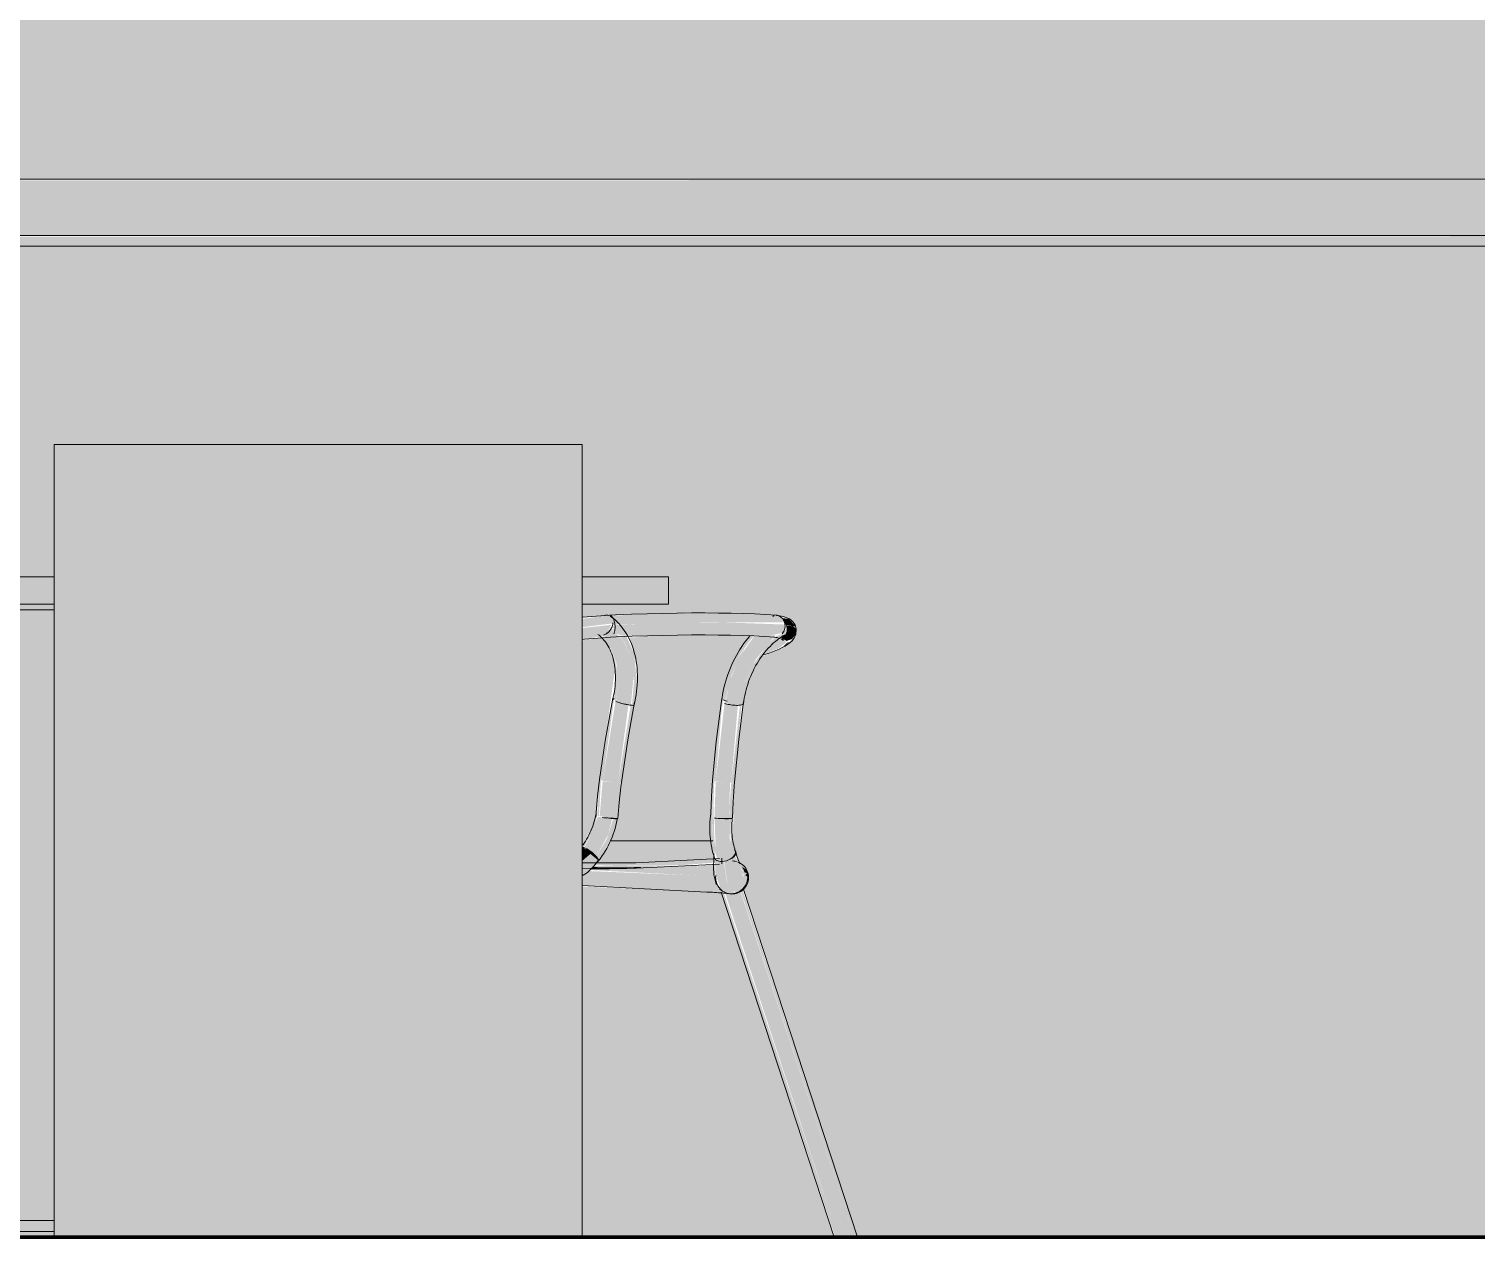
# Model space of a CAD drawing. Header units: inches. Extents: x 20426 to 36348, y -461 to 673.
# Drawn here: x 27824.6 to 27890.4, y 0 to 54.9 of the extents above; entities that cross this region are included whole.
import ezdxf

# ---------------------------------------------------------------- set-up
doc = ezdxf.new("R2010")
doc.units = ezdxf.units.IN
doc.header["$MEASUREMENT"] = 0
doc.linetypes.add('Grid Line 1_2_', pattern=[0.875, 0.5, -0.125, 0.125, -0.125])
for name, color, linetype, lineweight in [('A-FLOR-LEVL', 51, 'Continuous', 9), ('C-TOPO', 7, 'Continuous', 9), ('I-FURN', 30, 'Continuous', 9), ('M-EQPM', 50, 'Continuous', 9), ('Q-CASE', 31, 'Continuous', 9), ('S-BEAM', 12, 'Continuous', 9)]:
    doc.layers.add(name, color=color, linetype=linetype, lineweight=lineweight)

# ---------------------------------------------------------------- blocks, each defined once
blk = doc.blocks.new('Mechanical Equipment 1 - Mechanical Equipment 1-405455-Elevation - South')
at = {"layer": 'M-EQPM'}
h = blk.add_hatch(color=256, dxfattribs=at)
h.paths.add_polyline_path([(26078.284, 0), (26078.377, 0), (26078.324, 15.636), (26078.381, 15.636), (26078.418, 15.745), (26078.284, 15.939), (26078.284, 3.655)], flags=0)
h.paths.add_polyline_path([(26090.06, 16.071), (26090.082, 16.126), (26090.057, 16.095)], flags=0)
h.paths.add_polyline_path([(26079.997, 0), (26084.511, 0.013), (26084.511, 0.25), (26083.365, 0.25), (26083.365, 0.75), (26090.93, 0.75), (26090.094, 15.848), (26089.983, 16.092), (26089.13, 15.997), (26084.395, 15.775), (26081.016, 3.655)], flags=0)
h.paths.add_polyline_path([(26181.87, 0), (26182.169, 0.008), (26182.07, 2.228), (26181.497, 0), (26181.814, 0)], flags=0)
h.paths.add_polyline_path([(26167.379, 0), (26179.752, 0), (26179.7, 15.636), (26179.754, 15.675), (26179.812, 15.7), (26179.663, 15.952), (26179.484, 15.968), (26174.504, 15.745), (26172.504, 15.615), (26168.579, 3.655)], flags=0)
h.paths.add_polyline_path([(26183.168, 0), (26185.886, 0.011), (26185.886, 0.25), (26184.741, 0.25), (26184.741, 0.75), (26192.305, 0.75), (26191.469, 15.848), (26191.363, 16.085), (26190.497, 15.993), (26185.846, 15.775), (26182.931, 5.319), (26183.159, 0)], flags=0)
h.paths.add_polyline_path([(26189.846, 0), (26192.347, 0.029), (26192.335, 0.25), (26189.846, 0.25)], flags=0)
h.paths.add_polyline_path([(26166.254, 0), (26169.66, 10.383), (26165.205, 0)], flags=0)
h.paths.add_polyline_path([(26164.117, 0), (26170.84, 15.666), (26168.333, 15.636), (26168.082, 15.72), (26167.471, 15.978), (26166.997, 16.306), (26166.535, 16.88), (26166.199, 17.795), (26165.923, 19.015), (26165.886, 19.051), (26165.686, 20.783), (26165.069, 23.975), (26164.672, 25.55), (26164.191, 27.322), (26163.7, 27.466), (26163.438, 27.677), (26163.52, 28.11), (26163.581, 28.23), (26163.817, 28.33), (26169.042, 27.63), (26169.111, 27.746), (26169.113, 27.796), (26169.529, 28.121), (26170.02, 28.253), (26173.009, 28.342), (26175.346, 28.323), (26177.765, 28.234), (26181.128, 27.895), (26183.651, 27.539), (26186.43, 27.025), (26187.118, 26.833), (26187.71, 26.533), (26187.843, 26.394), (26188.042, 26.204), (26188.377, 25.595), (26188.514, 24.96), (26188.514, 24.589), (26188.438, 24.016), (26188.004, 22.733), (26187.02, 19.985), (26186.366, 17.549), (26190.925, 17.494), (26191.643, 17.371), (26191.915, 17.062), (26192.035, 16.849), (26192.193, 16.615), (26192.43, 16.145), (26192.438, 15.944), (26192.517, 15.624), (26193.424, 0.75), (26198.176, 0.75), (26198.176, 28.5), (26193.09, 28.5), (26193.09, 28.75), (26174.841, 28.75), (26174.841, 30), (26218.337, 30), (26218.337, 45.018), (26078.284, 45.018), (26078.284, 30), (26096.462, 30), (26096.462, 36), (26120.462, 36), (26120.462, 30), (26124.377, 30), (26124.377, 28.75), (26120.462, 28.729), (26120.462, 28.142), (26122.253, 28.266), (26125.955, 28.346), (26129.361, 28.236), (26129.706, 28.117), (26129.925, 28.001), (26130.182, 27.56), (26130.144, 27.37), (26129.903, 27.076), (26129.611, 26.817), (26129.361, 26.708), (26128.604, 26.362), (26128.411, 26.075), (26128.05, 25.296), (26127.842, 24.55), (26127.719, 23.793), (26127.376, 20.672), (26127.297, 18.094), (26127.423, 17.52), (26127.423, 17.456), (26127.423, 17.287), (26127.466, 17.332), (26127.62, 16.992), (26127.809, 16.853), (26127.994, 16.512), (26127.952, 16.07), (26127.783, 15.793), (26132.964, 0)], flags=0)
h.paths.add_polyline_path([(26131.915, 0), (26126.775, 15.663), (26126.549, 15.658), (26125.209, 15.723), (26120.462, 15.925), (26120.462, 0), (26131.139, 0)], flags=0)
h.paths.add_polyline_path([(26085.377, 0), (26090.973, 0.005), (26090.959, 0.25), (26085.377, 0.25), (26085.377, 0.005)], flags=0)
h.paths.add_polyline_path([(26193.424, 0), (26199.864, 0.017), (26199.864, 0.25), (26193.41, 0.25), (26193.4, 0.008), (26193.4, 0)], flags=0)
h.paths.add_polyline_path([(26096.462, 0), (26096.462, 0.25), (26091.959, 0.25), (26091.948, 0.008), (26091.973, 0)], flags=0)
h.paths.add_polyline_path([(26186.81, 0), (26188.98, 0), (26188.98, 0.25), (26186.752, 0.25), (26186.752, 0)], flags=0)
h.paths.add_polyline_path([(26200.73, 0), (26207.246, 0.01), (26207.246, 0.25), (26200.73, 0.25), (26200.73, 0.06)], flags=0)
h.paths.add_polyline_path([(26213.842, 0), (26213.842, 0.25), (26211.614, 0.25), (26211.614, 0), (26213.373, 0)], flags=0)
h.paths.add_polyline_path([(26210.748, 0), (26210.748, 0.25), (26208.335, 0.25), (26208.323, 0), (26209.228, 0)], flags=0)
h.paths.add_polyline_path([(26217.435, 0), (26217.426, 0.011), (26217.65, 5.636), (26214.824, 15.775), (26209.233, 16.067), (26209.204, 15.848), (26209.228, 15.619), (26208.398, 0.75), (26215.854, 0.75), (26215.854, 0.25), (26214.708, 0.205), (26214.708, 0), (26217.426, 0)], flags=0)
h.paths.add_polyline_path([(26202.419, 0.75), (26207.289, 0.75), (26208.181, 15.677), (26208.379, 16.429), (26208.691, 16.906), (26208.746, 17.034), (26208.791, 17.185), (26208.904, 17.24), (26209.143, 17.47), (26209.749, 17.496), (26209.786, 17.551), (26210.023, 17.552), (26214.316, 17.598), (26213.319, 20.996), (26212.168, 24.236), (26212.182, 25.071), (26212.242, 25.428), (26212.487, 26.039), (26213.147, 26.648), (26213.901, 26.933), (26217.533, 27.621), (26218.337, 27.744), (26218.337, 28.75), (26207.505, 28.729), (26207.505, 28.5), (26202.419, 28.5), (26202.419, 3.655)], flags=0)
h.paths.add_polyline_path([(26096.462, 0.75), (26096.462, 28.5), (26094.096, 28.5), (26094.096, 28.75), (26094.004, 28.729), (26094.004, 28.5), (26091.714, 28.5), (26091.714, 28.75), (26078.284, 28.729), (26078.284, 28.06), (26081.761, 27.611), (26084.698, 27.086), (26085.666, 26.833), (26086.259, 26.533), (26086.33, 26.432), (26086.591, 26.204), (26086.879, 25.749), (26087.063, 24.96), (26087.063, 24.589), (26086.987, 24.016), (26086.553, 22.733), (26085.571, 19.993), (26084.889, 17.549), (26089.472, 17.495), (26090.192, 17.371), (26090.464, 17.062), (26090.582, 16.851), (26090.741, 16.615), (26090.979, 16.145), (26090.981, 15.974), (26091.066, 15.624), (26091.973, 0.75)], flags=0)
h.paths.add_polyline_path([(26079.368, 1.458), (26083.341, 15.714), (26083.173, 15.718), (26079.71, 15.602), (26079.298, 15.622), (26079.366, 1.912)], flags=0)
h.paths.add_polyline_path([(26180.818, 1.725), (26181.916, 5.666), (26181.42, 15.594), (26180.981, 15.622), (26180.749, 15.622), (26180.817, 1.912)], flags=0)
h.paths.add_polyline_path([(26182.778, 8.757), (26184.665, 15.72), (26182.472, 15.624), (26182.77, 8.929)], flags=0)
h.paths.add_polyline_path([(26217.827, 8.991), (26218.123, 15.637), (26215.964, 15.675), (26217.824, 9.001)], flags=0)
h.paths.add_polyline_path([(26090.749, 16.011), (26090.788, 16.029), (26090.743, 16.028)], flags=0)
h.paths.add_polyline_path([(26170.892, 17.169), (26171.514, 17.237), (26171.96, 18.406), (26171.836, 20.747), (26171.431, 24.299), (26171.152, 25.344), (26170.874, 25.951), (26170.637, 26.293), (26165.301, 27.078), (26166.168, 23.606), (26166.666, 20.988), (26166.822, 19.836), (26166.945, 18.915), (26167.312, 17.56), (26167.511, 17.401), (26167.854, 17.215), (26170.621, 17.173)], flags=0)
h.paths.add_polyline_path([(26187.519, 24.797), (26187.47, 24.732), (26187.497, 24.845)], flags=0)
h.paths.add_polyline_path([(26179.474, 17.469), (26183.388, 17.55), (26185.229, 17.55), (26186.366, 21.414), (26187.366, 24.042), (26187.423, 24.057), (26187.497, 24.518), (26187.48, 25.03), (26187.519, 25.03), (26187.469, 25.163), (26187.441, 25.3), (26187.459, 25.328), (26187.053, 25.745), (26186.614, 25.888), (26185.617, 26.172), (26184.165, 26.438), (26180.913, 26.911), (26177.973, 27.215), (26177.585, 26.738), (26177.496, 26.451), (26177.368, 25.867), (26177.359, 24.991), (26178.404, 18.591), (26178.6, 18.172), (26178.934, 17.678), (26179.409, 17.483), (26179.453, 17.477)], flags=0)
h.paths.add_polyline_path([(26086.144, 24.797), (26086.094, 24.732), (26086.131, 24.825)], flags=0)
h.paths.add_polyline_path([(26078.284, 17.49), (26079.188, 17.553), (26080.122, 17.552), (26083.853, 17.55), (26084.99, 21.414), (26085.991, 24.042), (26086.044, 24.046), (26086.121, 24.518), (26086.104, 25.03), (26086.152, 25.02), (26086.094, 25.163), (26086.061, 25.299), (26086.061, 25.355), (26085.677, 25.745), (26084.984, 26.013), (26084.242, 26.172), (26082.789, 26.438), (26079.538, 26.911), (26078.284, 27.005), (26078.284, 17.505)], flags=0)
h.paths.add_polyline_path([(26213.456, 25.705), (26213.36, 25.654), (26213.449, 25.701)], flags=0)
h.paths.add_polyline_path([(26213.532, 25.705), (26213.435, 25.68), (26213.531, 25.704)], flags=0)
h.paths.add_polyline_path([(26215.442, 17.549), (26218.337, 17.552), (26218.304, 26.716), (26215.572, 26.274), (26214.35, 25.99), (26213.496, 25.663), (26213.19, 25.304), (26213.263, 25.296), (26213.185, 24.999), (26213.164, 24.63), (26213.111, 24.557), (26213.106, 24.409), (26213.177, 24.303), (26213.309, 24.038), (26213.356, 23.945), (26214.655, 20.371), (26215.441, 17.55)], flags=0)
h.paths.add_polyline_path([(26120.462, 17.781), (26120.904, 18.633), (26121.089, 19.251), (26121.408, 21.858), (26121.935, 25.72), (26121.855, 26.257), (26121.862, 26.437), (26121.533, 27.027), (26121.314, 27.223), (26120.462, 27.107), (26120.462, 17.954)], flags=0)
h.paths.add_polyline_path([(26171.475, 24.313), (26171.477, 24.324), (26171.473, 24.324)], flags=0)
h.paths.add_polyline_path([(26177.368, 24.485), (26177.369, 24.485), (26177.359, 24.544)], flags=0)
h.paths.add_polyline_path([(26213.195, 24.63), (26213.187, 24.876), (26213.21, 24.924), (26213.2, 24.732)], flags=0)
h.paths.add_polyline_path([(26129.741, 27.076), (26129.617, 27.139), (26129.622, 27.078), (26129.713, 27.076)], flags=0)
h.paths.add_polyline_path([(26164.387, 48.055), (26218.337, 48.055), (26218.337, 60), (26078.284, 60), (26078.284, 48.055), (26161.127, 48.055)], flags=0)
blk = doc.blocks.new('Girt_C - 8_D-560234-Elevation - South')
at = {"layer": 'S-BEAM'}
h = blk.add_hatch(color=256, dxfattribs=at)
h.paths.add_polyline_path([(26000.284, 47.867), (26000.284, 48.055), (25987.678, 47.997), (25987.678, 47.867), (25998.145, 47.867)], flags=0)
h.paths.add_polyline_path([(25982.39, 47.867), (25986.303, 47.924), (25986.257, 47.924), (25986.203, 47.945), (25982.39, 47.923), (25982.39, 47.87)], flags=0)
h.paths.add_polyline_path([(26271.39, 47.867), (26271.39, 48.055), (26267.39, 48), (26267.39, 47.867)], flags=0)
h.paths.add_polyline_path([(25986.89, 47.867), (25986.89, 48.055), (25986.336, 47.998), (25986.39, 47.867)], flags=0)
h.paths.add_polyline_path([(26097.89, 47.867), (26261.39, 47.872), (26261.39, 48.055), (26078.284, 48), (26078.284, 47.867)], flags=0)
h = blk.add_hatch(color=256, dxfattribs=at)
h.paths.add_polyline_path([(25987.678, 45.5), (26000.284, 45.5), (26000.284, 47.867), (25987.678, 47.867)], flags=0)
h.paths.add_polyline_path([(26271.39, 45.5), (26271.39, 47.867), (26267.39, 47.867), (26267.39, 45.5)], flags=0)
h.paths.add_polyline_path([(26261.39, 45.5), (26261.39, 47.867), (26078.284, 47.867), (26078.284, 45.5), (26230.884, 45.5)], flags=0)
h.paths.add_polyline_path([(25982.39, 45.5), (25986.281, 45.551), (25986.279, 47.867), (25982.39, 47.867), (25982.39, 45.551)], flags=0)
h.paths.add_polyline_path([(25986.39, 45.5), (25986.89, 45.551), (25986.89, 47.867), (25986.39, 47.867), (25986.39, 45.551)], flags=0)
h = blk.add_hatch(color=256, dxfattribs=at)
h.paths.add_polyline_path([(25987.678, 45.018), (26000.284, 45.018), (26000.284, 45.5), (25987.678, 45.446)], flags=0)
h.paths.add_polyline_path([(25985.816, 45.018), (25986.89, 45.018), (25986.89, 45.5), (25986.326, 45.446), (25985.916, 45.102)], flags=0)
h.paths.add_polyline_path([(25982.39, 45.018), (25985.816, 45.018), (25985.745, 45.102), (25986.22, 45.5), (25982.39, 45.446), (25982.39, 45.102)], flags=0)
h.paths.add_polyline_path([(26271.39, 45.018), (26271.39, 45.5), (26267.39, 45.446), (26267.39, 45.018)], flags=0)
h.paths.add_polyline_path([(26261.39, 45.018), (26261.39, 45.5), (26078.284, 45.446), (26078.284, 45.018), (26230.884, 45.018)], flags=0)
for p, q in [((26261.39, 48.055), (26078.284, 48.055)), ((26078.284, 45.5), (26261.39, 45.5)), ((26078.284, 45.018), (26261.39, 45.018))]:
    blk.add_line(p, q, dxfattribs=at)
blk = doc.blocks.new('Falcon 7700 Series Pedestal Base - 36_ Square Top x 30_ - Wheelchair Height-460525-Elevation - South')
at = {"layer": 'I-FURN'}
for points in [[(26096.462, 28.75), (26096.462, 30), (26078.284, 30), (26078.284, 28.75)], [(26120.462, 28.75), (26124.377, 28.75), (26124.377, 30), (26120.462, 30)], [(26092.922, 28.5), (26094.004, 28.5), (26094.004, 28.75), (26091.714, 28.729), (26091.714, 28.5), (26092.598, 28.5)], [(26094.221, 28.5), (26094.221, 28.75), (26094.096, 28.729), (26094.096, 28.5), (26094.156, 28.5)], [(26094.221, 28.5), (26096.462, 28.5), (26096.462, 28.75), (26094.221, 28.729)], [(26085.297, 0), (26085.297, 0.25), (26084.511, 0.25), (26084.511, 0), (26085.194, 0)], [(26085.377, 0), (26085.377, 0.25), (26085.297, 0.25), (26085.297, 0)]]:
    blk.add_hatch(color=256, dxfattribs=at).paths.add_polyline_path(points, flags=0)
h = blk.add_hatch(color=256, dxfattribs=at)
h.paths.add_polyline_path([(26090.959, 0.25), (26090.896, 0.75), (26083.365, 0.75), (26083.365, 0.25), (26090.896, 0.25)], flags=0)
h.paths.add_polyline_path([(26091.973, 0.25), (26096.462, 0.25), (26096.462, 0.75), (26091.93, 0.75), (26091.959, 0.25)], flags=0)
for p, q in [((26078.284, 30), (26096.462, 30)), ((26120.462, 30), (26124.377, 30)), ((26124.377, 30), (26124.377, 28.75)), ((26096.462, 28.75), (26078.284, 28.75)), ((26091.672, 28.75), (26091.672, 28.5)), ((26094.004, 28.5), (26091.714, 28.5)), ((26094.221, 28.5), (26094.004, 28.5)), ((26094.004, 28.5), (26094.096, 28.5)), ((26096.462, 28.5), (26094.221, 28.5)), ((26124.377, 28.75), (26120.462, 28.75)), ((26083.365, 0.75), (26090.942, 0.75)), ((26083.365, 0.25), (26083.365, 0.75)), ((26091.93, 0.75), (26096.462, 0.75)), ((26090.969, 0.25), (26083.365, 0.25)), ((26084.444, 0.25), (26084.444, 0)), ((26085.444, 0), (26085.444, 0.25)), ((26096.462, 0.25), (26091.959, 0.25))]:
    blk.add_line(p, q, dxfattribs=at)
blk = doc.blocks.new('HermanMiller_Collection_Air-Chair_SideChair_Arms - Arms-V64-Elevation - South')
at = {"layer": 'I-FURN'}
for points in [[(26121.945, 27.825), (26126.285, 27.931), (26129.648, 27.933), (26129.541, 28.117), (26129.373, 28.228), (26129.06, 28.26), (26126.946, 28.33), (26123.873, 28.322), (26121.768, 28.228), (26121.899, 28.032), (26121.927, 27.933)], [(26120.462, 27.707), (26121.837, 27.877), (26121.861, 27.819), (26121.945, 27.825), (26121.862, 28.117), (26121.716, 28.249), (26120.462, 28.087), (26120.462, 27.744)], [(26122.672, 24.162), (26122.788, 25.458), (26122.699, 26.251), (26122.318, 27.117), (26122.015, 27.384), (26121.862, 27.452), (26121.844, 27.579), (26121.791, 27.671), (26121.564, 27.416), (26121.481, 27.284), (26121.426, 27.242), (26121.382, 27.185), (26121.751, 26.739), (26122.012, 26.097), (26122.08, 25.064), (26121.993, 24.324), (26122.627, 24.169)], [(26121.497, 27.383), (26121.568, 27.431), (26121.82, 27.778), (26121.746, 27.664), (26121.511, 27.392)], [(26128.813, 27.281), (26129.575, 27.451), (26129.652, 27.603), (26129.671, 27.825), (26126.982, 27.921), (26124.219, 27.904), (26121.946, 27.803), (26121.914, 27.448), (26121.93, 27.4), (26122.649, 27.288), (26125.991, 27.359), (26128.801, 27.282)], [(26130.049, 27.741), (26130.152, 27.75), (26129.852, 28.077), (26129.541, 28.117), (26129.654, 27.904), (26129.734, 27.811), (26129.768, 27.804)], [(26124.026, 17.999), (26126.432, 18.008), (26126.371, 18.602), (26126.397, 19.867), (26126.59, 22.306), (26126.857, 24.408), (26126.864, 24.408), (26127.094, 25.379), (26127.317, 25.943), (26127.683, 26.551), (26128.151, 27.187), (26128.256, 27.306), (26126.745, 27.349), (26123.982, 27.334), (26122.541, 27.229), (26122.729, 26.788), (26122.941, 25.936), (26122.917, 24.873), (26122.729, 23.739), (26122.235, 20.635), (26122.023, 19.016), (26122.046, 18.974), (26121.739, 18.003), (26122.826, 18)], [(26128.697, 27.281), (26128.556, 27.294), (26128.696, 27.281)], [(26129.611, 27.078), (26129.622, 27.181), (26129.428, 27.181), (26129.601, 27.084)], [(26121.985, 24.327), (26122.101, 25.289), (26121.949, 26.253), (26121.798, 26.451), (26121.927, 25.867), (26121.966, 25.19), (26121.908, 24.439), (26121.923, 24.465), (26121.952, 24.368), (26121.985, 24.327)], [(26121.388, 20.731), (26121.908, 24.439), (26121.847, 24.485), (26121.261, 20.767), (26121.31, 20.75)], [(26122.089, 20.637), (26122.559, 24.18), (26121.98, 24.329), (26121.97, 24.327), (26121.388, 20.731), (26121.993, 20.643)], [(26127.125, 20.635), (26127.229, 20.637), (26127.528, 24.155), (26127.017, 24.216), (26127.041, 24.346), (26126.939, 24.375), (26126.524, 20.696), (26127.122, 20.635)], [(26122.168, 20.635), (26122.237, 20.647), (26122.812, 24.202), (26122.75, 24.155), (26122.658, 24.155), (26122.089, 20.637), (26122.153, 20.635)], [(26126.524, 20.696), (26126.799, 24.029), (26126.578, 22.18), (26126.446, 20.716)], [(26127.229, 20.637), (26127.376, 20.672), (26127.704, 24.175), (26127.624, 24.155), (26127.229, 20.644)], [(26121.22, 19.093), (26121.31, 20.75), (26121.242, 20.75), (26121.139, 19.16), (26121.211, 19.118)], [(26121.924, 19.02), (26122.089, 20.637), (26121.385, 20.71), (26121.253, 19.123), (26121.7, 19.033), (26121.865, 19.023)], [(26126.437, 19.034), (26126.442, 20.665), (26126.393, 19.039)], [(26126.92, 19.015), (26127.144, 19.02), (26127.173, 20.636), (26126.627, 20.677), (26126.523, 20.677), (26126.467, 19.032), (26126.79, 19.017)], [(26127.144, 19.02), (26127.29, 19.041), (26127.358, 20.656), (26127.229, 20.635), (26127.173, 19.83)], [(26120.529, 17.697), (26120.963, 18.452), (26121.139, 19.16), (26121.067, 19.142), (26120.714, 18.205), (26120.475, 17.708)], [(26121.096, 17.287), (26121.641, 18.282), (26121.82, 19.014), (26121.162, 19.091), (26120.816, 18.172), (26120.549, 17.688), (26120.845, 17.516), (26121.016, 17.371)], [(26121.198, 17.095), (26121.772, 18.094), (26122.023, 18.894), (26122.023, 19.002), (26121.868, 19.009), (26121.583, 18.094), (26121.096, 17.287), (26121.19, 17.144)], [(26122.023, 19.002), (26121.924, 19.02), (26122.003, 19.003)], [(26126.66, 17.073), (26126.462, 18.008), (26126.437, 19.034), (26126.357, 19.034), (26126.464, 17.582), (26126.632, 17.083), (26126.659, 17.073)], [(26126.77, 17.058), (26127.075, 17.118), (26127.246, 17.209), (26127.333, 17.287), (26127.163, 18.094), (26127.174, 19.009), (26126.585, 19.024), (26126.475, 19.026), (26126.517, 17.748), (26126.66, 17.073)], [(26127.081, 19.002), (26126.876, 19.016), (26127.04, 19.003)], [(26127.333, 17.287), (26127.423, 17.456), (26127.277, 18.263), (26127.252, 18.172), (26127.221, 19.018), (26127.174, 19.009), (26127.21, 17.869), (26127.315, 17.371)], [(26120.462, 17.088), (26120.845, 17.42), (26120.462, 17.666), (26120.462, 17.237)], [(26120.462, 16.404), (26120.845, 16.72), (26121.179, 17.116), (26121.108, 17.209), (26120.845, 17.42), (26120.462, 17.088), (26120.462, 16.431)], [(26121.144, 17.176), (26120.864, 17.498), (26120.632, 17.633), (26120.639, 17.57), (26121.11, 17.207)], [(26127.226, 15.597), (26127.032, 16.148), (26126.936, 16.791), (26126.881, 17.065), (26126.586, 17.102), (26126.493, 17.2), (26126.478, 17.073), (26126.489, 16.969), (26126.528, 16.777), (26126.528, 16.455), (26126.757, 15.812), (26126.914, 15.684), (26127.156, 15.606)], [(26126.136, 15.675), (26125.86, 15.776), (26125.663, 16.051), (26125.597, 16.426), (26120.748, 16.628), (26120.462, 16.339), (26120.462, 15.97), (26126.119, 15.676)], [(26125.597, 16.426), (26125.681, 16.8), (26125.681, 16.897), (26121.091, 16.733), (26120.817, 16.694), (26120.817, 16.675), (26124.904, 16.462)], [(26124.372, 16.876), (26120.985, 16.876), (26120.91, 16.784), (26123.35, 16.811)], [(26126.522, 16.351), (26126.504, 16.544), (26126.516, 16.706), (26126.497, 16.927), (26126.475, 16.934), (26125.711, 16.85), (26125.621, 16.62), (26125.621, 16.424), (26126.494, 16.354)], [(26127.057, 15.615), (26126.728, 15.816), (26126.543, 16.156), (26126.522, 16.351), (26125.597, 16.425), (26125.663, 16.051), (26125.86, 15.776), (26126.086, 15.693), (26127.046, 15.617)], [(26126.678, 15.885), (26126.665, 15.931), (26126.675, 15.888)], [(26132.004, 0), (26132.081, 0), (26126.888, 15.644), (26126.791, 15.615), (26131.949, 0)], [(26132.283, 0), (26132.824, 0), (26127.646, 15.717), (26127.351, 15.608), (26126.96, 15.606), (26132.081, 0), (26132.175, 0)], [(26132.824, 0), (26132.964, 0), (26127.739, 15.769), (26127.674, 15.697), (26131.139, 5.138)]]:
    blk.add_hatch(color=256, dxfattribs=at).paths.add_polyline_path(points, flags=0)
h = blk.add_hatch(color=256, dxfattribs=at)
h.paths.add_polyline_path([(26121.533, 27.393), (26121.745, 27.599), (26121.588, 27.453), (26121.535, 27.396)], flags=0)
h.paths.add_polyline_path([(26120.462, 27.153), (26121.479, 27.307), (26121.791, 27.814), (26120.462, 27.668), (26120.462, 27.161)], flags=0)
h.paths.add_polyline_path([(26121.898, 27.402), (26121.946, 27.603), (26121.945, 27.825), (26121.867, 27.77), (26121.885, 27.409)], flags=0)
h = blk.add_hatch(color=256, dxfattribs=at)
h.paths.add_polyline_path([(26122.75, 24.155), (26122.799, 24.162), (26122.95, 25.026), (26122.826, 26.48), (26122.47, 27.281), (26122.287, 27.327), (26122.12, 27.325), (26122.349, 27.084), (26122.7, 26.248), (26122.812, 25.242), (26122.721, 24.158)], flags=0)
h.paths.add_polyline_path([(26121.849, 27.609), (26121.808, 27.715), (26121.831, 27.628), (26121.844, 27.614)], flags=0)
h = blk.add_hatch(color=256, dxfattribs=at)
h.paths.add_polyline_path([(26126.959, 24.369), (26127.236, 25.527), (26127.856, 26.757), (26127.395, 26.096), (26127.126, 25.483), (26126.889, 24.55), (26126.881, 24.397), (26126.95, 24.372)], flags=0)
h.paths.add_polyline_path([(26129.355, 28.232), (26129.361, 28.236), (26129.355, 28.232)], flags=0)
h = blk.add_hatch(color=256, dxfattribs=at)
h.paths.add_polyline_path([(26127.528, 24.155), (26127.633, 24.162), (26127.88, 25.245), (26128.35, 26.248), (26129.06, 27.13), (26129.253, 27.344), (26128.609, 27.286), (26128.245, 27.257), (26127.645, 26.401), (26127.177, 25.327), (26126.982, 24.363), (26127.041, 24.287), (26127.048, 24.208), (26127.448, 24.157)], flags=0)
h.paths.add_polyline_path([(26129.687, 27.609), (26129.757, 27.718), (26129.706, 27.701), (26129.69, 27.624)], flags=0)
h = blk.add_hatch(color=256, dxfattribs=at)
h.paths.add_polyline_path([(26127.633, 24.162), (26127.766, 24.2), (26128.067, 25.344), (26128.338, 25.94), (26128.648, 26.412), (26129.248, 27.052), (26129.761, 27.501), (26129.768, 27.671), (26129.652, 27.515), (26129.543, 27.406), (26129.285, 27.302), (26128.894, 26.948), (26128.247, 26.029), (26127.865, 25.183), (26127.721, 24.55)], flags=0)
h.paths.add_polyline_path([(26128.608, 26.375), (26128.953, 26.793), (26128.637, 26.412)], flags=0)
h = blk.add_hatch(color=256, dxfattribs=at)
h.paths.add_polyline_path([(26129.741, 27.076), (26129.982, 27.169), (26130.144, 27.37), (26130.183, 27.624), (26130.049, 27.741), (26129.74, 27.79), (26129.756, 27.475), (26129.713, 27.393), (26129.491, 27.211), (26129.713, 27.1), (26129.732, 27.084)], flags=0)
h.paths.add_polyline_path([(26129.543, 27.406), (26129.652, 27.515), (26129.7, 27.758), (26129.673, 27.713), (26129.585, 27.466), (26129.548, 27.411)], flags=0)
h = blk.add_hatch(color=256, dxfattribs=at)
h.paths.add_polyline_path([(26128.632, 26.446), (26128.697, 26.519), (26128.641, 26.458)], flags=0)
h.paths.add_polyline_path([(26129.114, 26.953), (26128.755, 26.489), (26129.397, 26.758), (26129.658, 26.953), (26129.713, 27.076), (26129.445, 27.139), (26129.356, 27.131), (26129.159, 26.986)], flags=0)
h.paths.add_polyline_path([(26128.664, 26.457), (26128.701, 26.496), (26129.18, 27.023), (26128.664, 26.458)], flags=0)
h = blk.add_hatch(color=256, dxfattribs=at)
h.paths.add_polyline_path([(26129.597, 26.863), (26129.754, 27.079), (26129.713, 27.034), (26129.658, 26.953)], flags=0)
h.paths.add_polyline_path([(26129.141, 26.623), (26129.596, 26.861), (26129.593, 26.861), (26129.174, 26.64)], flags=0)
h.paths.add_polyline_path([(26129.559, 26.785), (26129.868, 27.034), (26129.768, 27.002), (26129.713, 26.945)], flags=0)
h = blk.add_hatch(color=256, dxfattribs=at)
h.paths.add_polyline_path([(26121.993, 19.83), (26121.924, 19.02), (26122.003, 19.016)], flags=0)
h.paths.add_polyline_path([(26122.053, 19.015), (26122.07, 19.017), (26122.196, 20.637), (26122.088, 20.635), (26121.993, 19.83), (26122.003, 19.016)], flags=0)
h = blk.add_hatch(color=256, dxfattribs=at)
h.paths.add_polyline_path([(26121.198, 17.095), (26121.11, 17.268), (26121.19, 17.106)], flags=0)
h.paths.add_polyline_path([(26121.959, 16.876), (26124.904, 16.896), (26126.48, 17.011), (26126.486, 17.264), (26126.462, 17.742), (26126.408, 18.004), (26121.735, 17.998), (26121.198, 17.095), (26121.162, 17.095), (26121.012, 16.91), (26121.561, 16.89)], flags=0)
h = blk.add_hatch(color=256, dxfattribs=at)
h.paths.add_polyline_path([(26127.419, 15.622), (26127.274, 15.689), (26127.382, 15.724), (26127.408, 15.653)], flags=0)
h.paths.add_polyline_path([(26127.767, 16.545), (26127.81, 16.356), (26127.721, 16.468)], flags=0)
h.paths.add_polyline_path([(26127.226, 15.597), (26127.6, 15.697), (26127.875, 15.97), (26127.979, 16.344), (26127.705, 16.669), (26127.587, 16.904), (26127.514, 17.162), (26127.458, 17.162), (26127.393, 17.318), (26127.246, 17.198), (26126.908, 17.065), (26127.086, 15.9), (26127.156, 15.806), (26127.156, 15.748), (26127.225, 15.6)], flags=0)
h = blk.add_hatch(color=256, dxfattribs=at)
h.paths.add_polyline_path([(26127.247, 17.21), (26127.36, 17.287), (26127.305, 17.262)], flags=0)
h.paths.add_polyline_path([(26127.422, 17.461), (26127.423, 17.52), (26127.396, 17.57)], flags=0)
h = blk.add_hatch(color=256, dxfattribs=at)
h.paths.add_polyline_path([(26127.767, 16.545), (26127.743, 16.44), (26127.784, 16.468), (26127.768, 16.537)], flags=0)
h.paths.add_polyline_path([(26127.955, 16.537), (26127.846, 16.56), (26127.791, 16.796), (26127.903, 16.667), (26127.952, 16.546)], flags=0)
h.paths.add_polyline_path([(26127.419, 15.622), (26127.339, 15.71), (26127.304, 15.675), (26127.382, 15.639)], flags=0)
h.paths.add_polyline_path([(26127.444, 15.606), (26127.81, 15.837), (26127.987, 16.21), (26127.952, 16.59), (26127.7, 16.941), (26127.528, 17.033), (26127.601, 16.877), (26127.873, 16.444), (26127.955, 16.537), (26127.952, 16.151), (26127.746, 15.809), (26127.419, 15.622), (26127.382, 15.607)], flags=0)
h.paths.add_polyline_path([(26127.131, 15.803), (26127.156, 15.861), (26127.124, 15.817), (26127.129, 15.807)], flags=0)
h = blk.add_hatch(color=256, dxfattribs=at)
h.paths.add_polyline_path([(26127.979, 16.344), (26127.955, 16.537), (26127.873, 16.444), (26127.955, 16.366)], flags=0)
h.paths.add_polyline_path([(26127.955, 16.537), (26127.88, 16.719), (26127.721, 16.824), (26127.846, 16.56)], flags=0)
for p, q in [((26129.184, 28.231), (26129.123, 28.196)), ((26130.183, 27.627), (26130.185, 27.605)), ((26126.803, 16.958), (26126.803, 17.209)), ((26120.462, 15.97), (26126.115, 15.675)), ((26126.854, 15.697), (26126.701, 15.816)), ((26132.966, 0), (26127.784, 15.793)), ((26126.774, 15.664), (26131.913, 0)), ((26127.226, 15.597), (26127.097, 15.608)), ((26131.915, 0), (26131.919, 0))]:
    blk.add_line(p, q, dxfattribs=at)
at = {"layer": 'I-FURN', "flags": 128}
for points in [[(26129.271, 28.25), (26128.802, 28.28), (26128.305, 28.306), (26127.781, 28.326), (26127.23, 28.34), (26126.653, 28.35), (26126.051, 28.353), (26125.426, 28.352), (26124.777, 28.345), (26124.106, 28.332), (26123.413, 28.314), (26122.701, 28.291), (26121.97, 28.263), (26121.693, 28.251)], [(26121.692, 28.251), (26121.496, 28.238), (26121.298, 28.224), (26121.097, 28.209), (26120.894, 28.193), (26120.689, 28.176), (26120.482, 28.158)], [(26121.73, 28.206), (26121.835, 28.13), (26121.935, 28.048), (26122.031, 27.961), (26122.123, 27.868), (26122.211, 27.77), (26122.294, 27.667), (26122.372, 27.559), (26122.445, 27.447), (26122.514, 27.331), (26122.578, 27.211), (26122.637, 27.088), (26122.691, 26.961), (26122.74, 26.83), (26122.785, 26.697), (26122.825, 26.561), (26122.859, 26.422), (26122.889, 26.281), (26122.915, 26.138), (26122.935, 25.993), (26122.951, 25.845), (26122.962, 25.697), (26122.968, 25.547), (26122.969, 25.395), (26122.966, 25.243), (26122.958, 25.09), (26122.946, 24.936), (26122.929, 24.782), (26122.907, 24.628), (26122.881, 24.474), (26122.85, 24.32), (26122.815, 24.167)], [(26130.183, 27.627), (26130.127, 27.817), (26130.033, 27.954), (26129.935, 28.041), (26129.843, 28.098), (26129.758, 28.137), (26129.675, 28.167), (26129.591, 28.191), (26129.506, 28.211), (26129.416, 28.228), (26129.322, 28.243), (26129.295, 28.247)], [(26121.746, 27.252), (26121.556, 27.24), (26121.363, 27.226), (26121.166, 27.212), (26120.968, 27.196), (26120.767, 27.179), (26120.565, 27.162), (26120.462, 27.152)], [(26121.166, 27.38), (26121.225, 27.337), (26121.283, 27.29), (26121.339, 27.239), (26121.394, 27.183), (26121.448, 27.123), (26121.499, 27.059), (26121.549, 26.991), (26121.597, 26.918), (26121.642, 26.842), (26121.685, 26.761), (26121.725, 26.676), (26121.763, 26.587), (26121.798, 26.495), (26121.83, 26.399), (26121.859, 26.299), (26121.885, 26.196), (26121.908, 26.091), (26121.927, 25.982), (26121.943, 25.87), (26121.955, 25.756), (26121.963, 25.64), (26121.968, 25.521), (26121.969, 25.401), (26121.967, 25.279), (26121.96, 25.156), (26121.95, 25.032), (26121.936, 24.907), (26121.919, 24.781), (26121.897, 24.655), (26121.872, 24.529), (26121.844, 24.402)], [(26129.191, 27.253), (26128.737, 27.283), (26128.253, 27.307), (26127.741, 27.327), (26127.2, 27.341), (26126.633, 27.35), (26126.041, 27.353), (26125.423, 27.352), (26124.782, 27.344), (26124.118, 27.332), (26123.432, 27.314), (26122.726, 27.291), (26122.001, 27.263), (26121.744, 27.252)], [(26128.074, 27.313), (26127.977, 27.196), (26127.883, 27.076), (26127.793, 26.953), (26127.705, 26.826), (26127.621, 26.696), (26127.54, 26.563), (26127.462, 26.427), (26127.388, 26.289), (26127.318, 26.148), (26127.252, 26.005), (26127.189, 25.86), (26127.131, 25.713), (26127.076, 25.564), (26127.026, 25.414), (26126.979, 25.263), (26126.937, 25.111), (26126.9, 24.958), (26126.866, 24.804), (26126.837, 24.65), (26126.813, 24.496), (26126.793, 24.342)], [(26129.666, 27.355), (26129.58, 27.306), (26129.494, 27.252), (26129.409, 27.193), (26129.324, 27.13), (26129.239, 27.062), (26129.155, 26.99), (26129.073, 26.913), (26128.991, 26.833), (26128.911, 26.748), (26128.832, 26.66), (26128.755, 26.567), (26128.68, 26.472), (26128.607, 26.372), (26128.536, 26.27), (26128.467, 26.164), (26128.401, 26.056), (26128.338, 25.944), (26128.277, 25.831), (26128.219, 25.715), (26128.165, 25.597), (26128.113, 25.477), (26128.065, 25.355), (26128.02, 25.233), (26127.978, 25.109), (26127.94, 24.984), (26127.905, 24.858), (26127.874, 24.732), (26127.846, 24.605), (26127.823, 24.479), (26127.803, 24.353), (26127.786, 24.228)], [(26130.185, 27.605), (26130.163, 27.389), (26130.088, 27.218), (26129.993, 27.092), (26129.891, 26.996), (26129.783, 26.915), (26129.668, 26.843), (26129.544, 26.776), (26129.409, 26.712), (26129.262, 26.648), (26129.103, 26.586), (26128.931, 26.523), (26128.746, 26.461), (26128.669, 26.437)], [(26129.383, 27.21), (26129.373, 27.213), (26129.348, 27.221), (26129.308, 27.231), (26129.257, 27.241), (26129.194, 27.251), (26129.165, 27.256)], [(26121.847, 24.486), (26121.505, 22.535), (26121.246, 20.78)], [(26126.797, 24.462), (26126.552, 22.511), (26126.379, 20.756)], [(26122.237, 20.647), (26122.525, 22.582), (26122.829, 24.299)], [(26127.376, 20.671), (26127.569, 22.606), (26127.788, 24.323)], [(26121.246, 20.78), (26121.156, 20.034), (26121.087, 19.284), (26121.073, 19.086)], [(26122.07, 19.017), (26122.131, 19.739), (26122.212, 20.458), (26122.237, 20.647)], [(26126.379, 20.756), (26126.326, 20.009), (26126.295, 19.26), (26126.29, 19.062)], [(26127.29, 19.041), (26127.315, 19.763), (26127.36, 20.482), (26127.376, 20.671)], [(26121.078, 19.197), (26121.056, 19.09), (26121.031, 18.983), (26121.003, 18.877), (26120.971, 18.771), (26120.936, 18.667), (26120.898, 18.563), (26120.856, 18.461), (26120.812, 18.361), (26120.764, 18.262), (26120.714, 18.166), (26120.661, 18.071), (26120.605, 17.979), (26120.547, 17.889), (26120.486, 17.802)], [(26126.473, 17.218), (26126.435, 17.332), (26126.4, 17.448), (26126.37, 17.567), (26126.343, 17.688), (26126.32, 17.812), (26126.3, 17.937), (26126.284, 18.064), (26126.272, 18.192), (26126.263, 18.322), (26126.258, 18.453), (26126.256, 18.585), (26126.258, 18.719), (26126.263, 18.853), (26126.272, 18.987), (26126.284, 19.122), (26126.288, 19.161)], [(26121.19, 17.075), (26121.274, 17.185), (26121.354, 17.298), (26121.431, 17.414), (26121.504, 17.533), (26121.574, 17.655), (26121.64, 17.779), (26121.702, 17.905), (26121.761, 18.033), (26121.815, 18.164), (26121.865, 18.296), (26121.911, 18.429), (26121.953, 18.565), (26121.991, 18.701), (26122.024, 18.838), (26122.054, 18.976), (26122.061, 19.015)], [(26127.415, 17.551), (26127.389, 17.631), (26127.365, 17.714), (26127.342, 17.8), (26127.323, 17.889), (26127.305, 17.981), (26127.29, 18.076), (26127.278, 18.174), (26127.268, 18.274), (26127.262, 18.376), (26127.257, 18.48), (26127.256, 18.585), (26127.257, 18.692), (26127.262, 18.801), (26127.269, 18.91), (26127.279, 19.02), (26127.282, 19.052)], [(26120.462, 16.996), (26122.898, 17.006), (26126.701, 17.195)], [(26121.193, 17.12), (26120.977, 16.832), (26120.701, 16.565), (26120.462, 16.415)], [(26120.475, 17.681), (26120.549, 17.633), (26120.639, 17.57), (26120.74, 17.498), (26120.845, 17.42)], [(26120.845, 17.42), (26120.946, 17.342), (26121.036, 17.27), (26121.11, 17.207), (26121.162, 17.159)], [(26126.445, 17.406), (26126.432, 17.13), (26126.426, 16.828), (26126.445, 16.455), (26126.552, 16.033), (26126.556, 16.024)], [(26127.186, 17.17), (26127.266, 17.207), (26127.354, 17.27), (26127.414, 17.342), (26127.441, 17.42)], [(26127.441, 17.42), (26127.435, 17.498), (26127.396, 17.57)], [(26127.438, 17.486), (26127.498, 17.262), (26127.554, 17.101), (26127.602, 16.996), (26127.625, 16.958), (26127.626, 16.955)], [(26120.462, 16.746), (26122.922, 16.757), (26126.701, 16.945)], [(26127.471, 17.056), (26127.398, 17.074), (26127.341, 17.084), (26127.288, 17.092)], [(26127.882, 16.717), (26127.955, 16.537), (26127.979, 16.344)], [(26127.979, 16.344), (26127.952, 16.151), (26127.875, 15.97), (26127.755, 15.816), (26127.6, 15.697), (26127.419, 15.622), (26127.226, 15.597)], [(26127.101, 15.604), (26127.092, 15.605), (26127.069, 15.608), (26127.035, 15.612), (26126.991, 15.617), (26126.939, 15.622), (26126.879, 15.627), (26126.811, 15.632), (26126.737, 15.638), (26126.655, 15.644), (26126.567, 15.649), (26126.473, 15.655), (26126.372, 15.661), (26126.266, 15.667), (26126.154, 15.673), (26126.115, 15.675)]]:
    blk.add_lwpolyline(points, dxfattribs=at)
at = {"layer": 'I-FURN'}
for centre, major_axis, ratio, start_param, end_param in [((26121.448, 27.793), (0.282, 0.413), 0.716528, 3.850938, 4.898135), ((26121.448, 27.793), (0.282, 0.413), 0.716528, 0.185746, 0.709345), ((26121.448, 27.793), (0.282, 0.413), 0.716528, 4.898135, 5.421734), ((26129.425, 27.793), (-0.241, 0.438), 0.575844, 5.706994, 5.968793), ((26129.425, 27.793), (-0.241, 0.438), 0.575844, 4.136197, 4.659796), ((26129.425, 27.793), (-0.241, 0.438), 0.575844, 3.350799, 4.136197), ((26122.338, 24.392), (-0.491, 0.093), 0.137076, 0.008955, 0.532553), ((26122.329, 24.285), (-0.486, 0.118), 0.11091, 0.809563, 1.03976), ((26127.293, 24.392), (-0.495, 0.07), 0.185134, 0.571711, 0.802516), ((26127.293, 24.392), (-0.495, 0.07), 0.185134, 0.802516, 1.064316), ((26122.329, 24.285), (-0.486, 0.118), 0.11091, 1.071362, 1.306336), ((26122.329, 24.285), (-0.486, 0.118), 0.11091, 1.333161, 1.570492), ((26122.329, 24.285), (-0.486, 0.118), 0.11091, 1.594961, 1.833307), ((26122.329, 24.285), (-0.486, 0.118), 0.11091, 1.85676, 2.091176), ((26122.329, 24.285), (-0.486, 0.118), 0.11091, 2.11856, 2.380359), ((26122.329, 24.285), (-0.486, 0.118), 0.11091, 2.380359, 3.165757), ((26122.338, 24.392), (-0.491, 0.093), 0.137076, 3.103863, 3.202742), ((26127.29, 24.285), (-0.497, 0.057), 0.234229, 0.788125, 1.293947), ((26127.29, 24.285), (-0.497, 0.057), 0.234229, 1.311723, 1.570311), ((26127.29, 24.285), (-0.497, 0.057), 0.234229, 1.573523, 1.813226), ((26127.29, 24.285), (-0.497, 0.057), 0.234229, 1.835322, 2.348716), ((26127.29, 24.285), (-0.497, 0.057), 0.234229, 2.358921, 3.144319), ((26121.569, 19.106), (-0.492, 0.091), 0.107353, 6.170071, 6.69367), ((26121.572, 19.052), (-0.499, 0.035), 0.020295, 1.1461, 1.798046), ((26121.569, 19.106), (-0.492, 0.091), 0.107353, 1.805656, 2.24308), ((26121.572, 19.052), (-0.499, 0.035), 0.020295, 1.832193, 2.355791), ((26121.569, 19.106), (-0.492, 0.091), 0.107353, 2.24308, 3.141593), ((26121.572, 19.052), (-0.499, 0.035), 0.020295, 2.355791, 3.141189), ((26126.79, 19.052), (-0.5, 0.01), 0.069551, 0.871848, 2.358013), ((26126.785, 19.106), (-0.497, 0.055), 0.180952, 1.703778, 2.489176), ((26126.79, 19.052), (-0.5, 0.01), 0.069551, 2.358013, 3.141593), ((26126.785, 19.106), (-0.497, 0.055), 0.180952, 2.489176, 2.750976), ((26120.797, 17.385), (-0.393, 0.31), 0.26753, 5.651962, 5.910068), ((26120.797, 17.385), (-0.393, 0.31), 0.26753, 4.081166, 5.651962), ((26120.797, 17.385), (-0.393, 0.31), 0.26753, 2.772169, 4.081166), ((26126.944, 17.385), (0.471, 0.167), 0.596783, 3.34957, 3.611369), ((26126.944, 17.385), (0.471, 0.167), 0.596783, 3.628657, 3.873168), ((26126.944, 17.385), (0.471, 0.167), 0.596783, 3.873168, 5.443965), ((26126.944, 17.385), (0.471, 0.167), 0.596783, 5.443965, 6.491162), ((26127.268, 16.334), (0.202, 0.722), 0.995009, 4.962286, 6.20055), ((26127.268, 16.334), (0.202, 0.722), 0.995009, 1.820693, 2.240038), ((26127.268, 16.334), (0.202, 0.722), 0.995009, 1.710245, 1.820693), ((26127.268, 16.334), (0.202, 0.722), 0.995009, 2.259974, 2.746967), ((26127.268, 16.334), (0.202, 0.722), 0.995009, 3.391489, 4.962286), ((26127.268, 16.334), (0.202, 0.722), 0.995009, 2.867891, 3.391489)]:
    blk.add_ellipse(centre, major_axis=major_axis, ratio=ratio, start_param=start_param, end_param=end_param, dxfattribs=at)
for points, knots in [([(26121.945, 27.825), (26121.939, 27.881), (26121.918, 27.989), (26121.858, 28.139), (26121.785, 28.225), (26121.733, 28.246), (26121.716, 28.249)], [-1, -1, -1, -1, -0.7857143, -0.5714286, -0.2857143, -0.1428571, -0.1428571, -0.1428571, -0.1428571]), ([(26129.671, 27.825), (26129.665, 27.881), (26129.636, 27.989), (26129.537, 28.139), (26129.406, 28.225), (26129.308, 28.246), (26129.275, 28.249)], [-1, -1, -1, -1, -0.7857143, -0.5714286, -0.2857143, -0.1428571, -0.1428571, -0.1428571, -0.1428571]), ([(26121.73, 18.003), (26122.504, 18), (26124.086, 17.997), (26125.623, 18.001), (26126.41, 18.004)], [-0.9052569, -0.9052569, -0.9052569, -0.9052569, -0.5, -0.0683485, -0.0683485, -0.0683485, -0.0683485]), ([(26122.043, 16.74), (26121.726, 16.735), (26121.328, 16.732), (26120.931, 16.733), (26120.851, 16.733)], [-1, -1, -1, -1, -0.5, -0.3740813, -0.3740813, -0.3740813, -0.3740813]), ([(26123.11, 16.781), (26123.11, 16.78), (26123.078, 16.776), (26122.939, 16.767), (26122.731, 16.758), (26122.486, 16.75), (26122.24, 16.743), (26122.101, 16.741), (26122.043, 16.74)], [-0.7499517, -0.7499517, -0.7499517, -0.7499517, -0.625, -0.5, -0.375, -0.25, -0.125, 0, 0, 0, 0])]:
    blk.add_open_spline(points, degree=3, knots=knots, dxfattribs=at)
for points in [[(26121.903, 27.411), (26121.924, 27.466), (26121.954, 27.598), (26121.953, 27.751), (26121.945, 27.825)], [(26129.548, 27.411), (26129.595, 27.466), (26129.666, 27.598), (26129.68, 27.751), (26129.671, 27.825)], [(26120.914, 16.784), (26120.953, 16.784), (26120.99, 16.784), (26121.022, 16.783)], [(26121.022, 16.783), (26121.34, 16.779), (26121.975, 16.774), (26122.61, 16.779), (26122.927, 16.784)], [(26122.927, 16.784), (26122.985, 16.784), (26123.078, 16.785), (26123.11, 16.783), (26123.11, 16.781)]]:
    blk.add_open_spline(points, degree=3, dxfattribs=at)
blk = doc.blocks.new('Casework 2 - Casework 1-491120-Elevation - South')
at = {"layer": 'Q-CASE'}
blk.add_hatch(color=256, dxfattribs=at).paths.add_polyline_path([(26120.462, 0), (26120.462, 36), (26096.462, 36), (26096.462, 0), (26114.514, 0)], flags=0)
for p, q in [((26096.462, 36), (26120.462, 36)), ((26096.462, 0), (26096.462, 36)), ((26120.462, 36), (26120.462, 0))]:
    blk.add_line(p, q, dxfattribs=at)

msp = doc.modelspace()

# ---------------------------------------------------------------- linework, layer by layer
at = {"layer": 'A-FLOR-LEVL', "linetype": 'Grid Line 1_2_'}
msp.add_line((23708.455, 0), (28160.303, 0), dxfattribs=at)
at = {"layer": 'C-TOPO', "lineweight": 70}
msp.add_line((27928.807, 0), (25518.115, 0), dxfattribs=at)
at = {"layer": 'C-TOPO'}
msp.add_line((27928.808, 0), (25518.117, 0), dxfattribs=at)

# ---------------------------------------------------------------- block references
at = {"layer": 'I-FURN'}
for name in ['Falcon 7700 Series Pedestal Base - 36_ Square Top x 30_ - Wheelchair Height-460525-Elevation - South', 'HermanMiller_Collection_Air-Chair_SideChair_Arms - Arms-V64-Elevation - South']:
    msp.add_blockref(name, (1729.284, 0), dxfattribs=at)
at = {"layer": 'M-EQPM'}
msp.add_blockref('Mechanical Equipment 1 - Mechanical Equipment 1-405455-Elevation - South', (1729.284, 0), dxfattribs=at)
at = {"layer": 'Q-CASE'}
msp.add_blockref('Casework 2 - Casework 1-491120-Elevation - South', (1729.284, 0), dxfattribs=at)
at = {"layer": 'S-BEAM'}
msp.add_blockref('Girt_C - 8_D-560234-Elevation - South', (1729.284, 0), dxfattribs=at)

doc.saveas('drawing.dxf')
